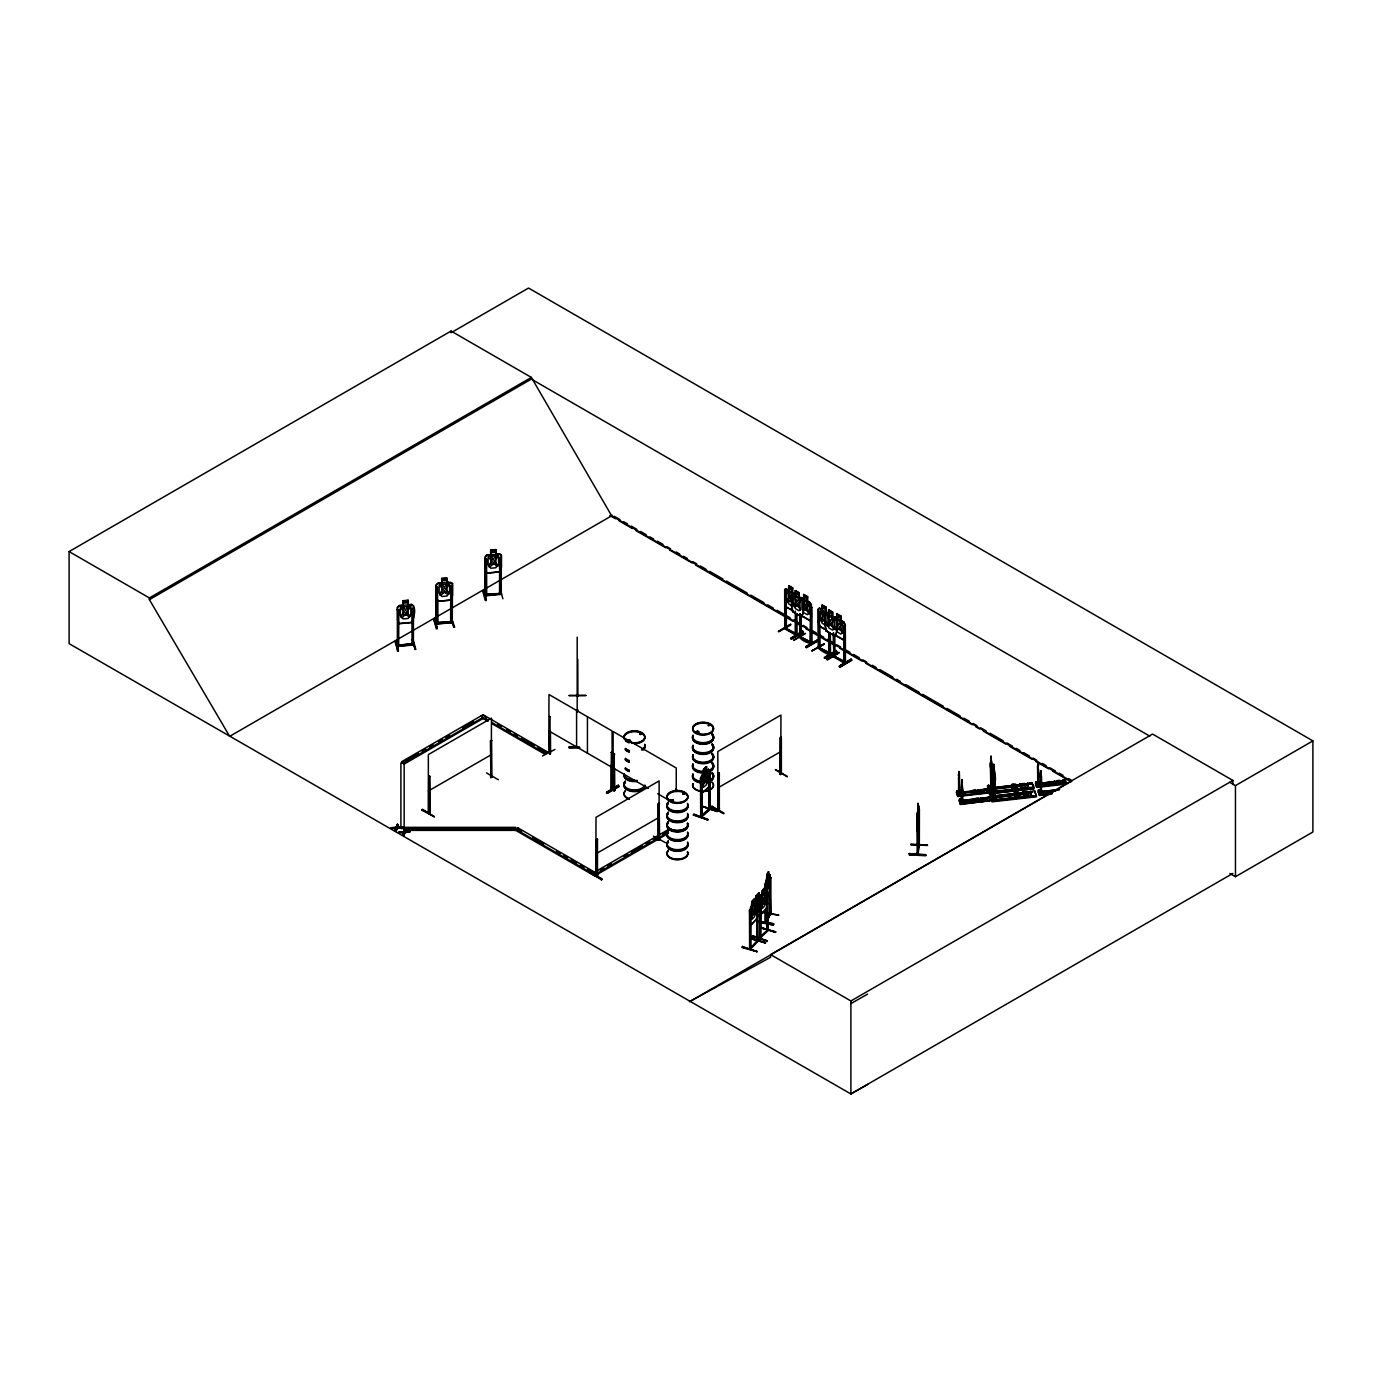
<?xml version="1.0" encoding="UTF-8"?>
<svg xmlns="http://www.w3.org/2000/svg" width="1382" height="1382" viewBox="0 0 1382 1382"><rect width="100%" height="100%" fill="white"/><g stroke="black" fill="none" stroke-linecap="round" stroke-linejoin="round"><path stroke-width="1.5" d="M569.125 695.422L585.864 695.353M958.175 791.42L957.501 792.197M957.951 791.782L957.864 792.128M961.578 800.161L960.697 800.178M960.939 799.608L961.82 779.569M988.856 787.464L990.238 786.116M1036.949 782.54L1038.677 785.131L1037.83 762.501M1041.372 777.651L1041.216 793.216L1039.938 791.109M959.453 794.184L958.987 771.622L958.572 775.63M959.453 774.421L959.678 794.166L958.607 777.997M962.217 802.251L962.77 790.124M962.701 790.659L962.442 802.216L961.734 799.936M990.842 787.239L990.462 768.928A5.58 0.881 83.5 0 1 990.687 762.432L990.859 756.351L991.775 765.576A5.58 0.881 83.5 0 1 992 773.402L991.775 790.314L990.687 785.892M993.727 764.384L994.539 773.644A5.58 0.881 83.5 0 1 994.764 781.469L994.539 798.381L993.347 794.235L994.885 798.33L995.109 781.435A5.58 0.881 83.5 0 0 994.885 773.609L993.623 764.419L993.451 770.482A5.58 0.881 83.5 0 0 993.226 776.995L993.658 795.237M1038.608 769.584L1038.452 785.149L1037.813 783.11M917.786 808.608L918.063 803.512M917.803 808.418L917.959 806.276M988.199 786.617L988.303 786.738M988.925 787.446L989.167 793.199M992 773.402L992.121 790.279L990.669 786.03M990.756 795.22L991.067 794.27M990.859 797.397L990.859 793.406C992.656 797.207 992.604 793.164 993.675 795.013L993.572 776.96A5.58 0.881 83.5 0 1 993.261 772.814M993.382 794.08L993.675 795.134M918.615 818.196L917.164 831.048L918.615 806.19L918.65 846.268L919.548 845.438L918.667 843.97L918.529 846.199M917.268 822.376L917.544 824.38L918.08 803.253L917.821 806.449M957.242 792.214L957.156 791.506M958.452 775.924L958.832 771.536L959.574 773.004M959.695 792.335L960.697 795.566C958.901 792.94 953.338 793.562 958.711 791.281M960.144 799.487L959.851 799.487M959.937 799.642L960.265 803.564L990.134 800.783L960.369 804.082M962.287 803.27L990.099 800.264L960.3 803.909C959.004 801.491 967.521 801.543 960.075 802.562L960.024 798.9L960.87 800.161M961.561 787.965L961.889 779.552L962.546 790.159M988.234 787.291L988.026 787.101M990.808 787.239L990.808 768.893A5.58 0.881 83.5 0 1 991.032 762.38L991.188 756.317M990.79 787.118L991.049 786.824M991.654 795.479L991.43 794.235M993.295 771.743A5.58 0.881 83.5 0 1 993.796 770.448L993.952 764.384M1036.241 783.093L1036.379 782.402M1037.606 768.098L1037.727 783.041L1038.072 762.484L1038.677 765.352M1037.398 767.425L1038.003 762.622M1038.953 791.316L1038.867 790.452L1039.005 791.316M1039.281 791.316L1040.698 790.504L1041.441 793.199L1041.372 781.936M1039.178 790.608L1039.091 793.527L1042.477 793.009L1042.477 794.598L1041.389 789.848L1038.383 790.193L1038.659 793.009L1055.606 791.074M1040.145 776.2L1040.767 770.69L1041.596 777.617M1040.387 775.457L1040.767 790.815M1040.231 774.957L1040.732 770.949M917.786 806.691L917.838 854.819L917.544 812.426M925.698 855.752L909.045 854.802L925.785 855.303L909.131 853.61L925.767 854.629M925.767 855.182L909.131 853.61M768.254 930.345L767.338 931.157L767.407 890.975L766.82 931.002L767.615 893.705L768.202 930.432L759.806 938.568L759.72 899.319C759.012 896.59 770.586 886.346 764.885 892.461C763.97 887.952 766.094 874.979 770.24 874.927M918.754 845.318L917.164 854.819L917.009 815.587L918.633 805.602L918.235 808.004M917.164 815.639L918.063 809.489L917.838 854.715L919.496 845.266M958.59 777.133L958.59 792.041M1040.577 790.418L1040.577 778.93M773.575 923.815L757.612 920.965L773.609 923.746L773.333 925.024L757.647 921.604M773.333 924.99L757.371 922.088M961.768 779.724L962.58 789.45M1041.492 781.642L1041.492 778.602M550.001 752.482L548.844 751.843L550.001 753.795M549.449 751.532L550.157 753.795L548.844 753.173L548.965 694.524L612.071 730.974L612.191 789.623C611.051 789.416 610.74 785.926 612.036 788.31M610.999 787.602L612.641 787.999M610.999 788.932L612.485 789.312L612.485 752.879L611.414 752.257L610.999 788.984L612.036 789.623M614.61 789.174C612.658 787.585 612.589 790.78 614.765 790.521L614.61 768.53M786.22 627.739C783.197 625.925 788.725 631.073 784.803 627.463M795.324 611.138L795.22 634.787L795.98 633.146L796.809 634.96M800.783 636.653L799.591 635.962L800.904 636.722M810.353 642.181C816.106 645.1 803.598 643.027 799.591 637.292M810.353 643.511L810.698 606.715L811.787 607.337L811.787 643.77L800.092 637.05M819.751 647.087L818.645 646.396M830.34 653.133L828.734 652.684L828.751 654.135L828.855 632.645M833.242 633.146L833.899 656.485M845.318 662.997L843.711 661.356L843.832 662.911L843.832 626.322L845.318 626.702L845.438 663.205L833.087 655.379L834.849 657.176L834.728 635.668M834.434 656.087L833.311 655.5M757.146 913.83L756.593 919.134L757.405 913.796M993.451 794.149L993.572 795.186M766.44 922.295L765.956 923.003L770.379 913.796M769.826 913.485L770.379 912.466M770.569 914.729L769.757 913.26M910.79 844.73L927.547 845.162L910.876 844.143M917.544 820.804L917.337 817.401L917.769 818.299M919.393 808.885L919.341 846.112M918.063 853.99L917.268 852.435L917.838 853.489M919.462 844.108L919.427 844.782M709.553 770.085L708.482 787.325L701.503 793.579L700.588 777.98L701.693 775.527M1037.657 783.007L1037.036 782.938M702.194 816.555L702.142 815.19L700.691 815.674M709.709 807.779L709.294 810.197L709.622 772.763L710.227 809.42L710.193 807.969L708.707 808.677M742.462 946.497L757.267 951.68L742.082 947.568L742.514 946.359M752.24 936.806L767.442 940.935L752.654 935.631L752.24 936.841M752.603 936.322L767.321 940.952M693.349 815.155L693.85 813.946L707.93 819.941L693.384 815.017M707.791 819.958L693.729 814.724L707.895 819.198M577.02 695.854L577.14 694.455L577.883 695.181M577.883 696.511L577.78 659.3M627.843 740.113L629.881 740.389L629.155 741.443M640.574 733.324L639.866 734.222M641.093 733.98L640.125 733.669M672.464 800.973C674.502 799.487 669.182 799.349 671.393 801.076M673.034 800.109L672.395 799.608M673.362 800.178L672.395 801.076M673.518 800.558L671.894 801.491L670.391 800.403M695.906 732.27L697.271 731.268M697.927 732.961L696.545 732.443L697.53 731.717M683.693 794.063L683.313 793.043L682.984 794.011M683.71 793.596L682.777 793.786L684.038 794.27M683.935 793.873L684.453 793.683M683.192 793.683L683.693 793.061M698.67 731.821L697.789 732.374M708.292 725.533L709.709 725.464M756.455 910.116L757.371 906.333C758.338 912.345 761.568 906.627 757.941 904.744L759.582 897.885L757.422 904.277L757.163 941.902L757.232 901.738L756.42 901.012L754.814 902.982M421.821 810.353L422.477 809.213L434.38 816.762L421.873 810.215M422.391 809.817L434.38 816.762M590.131 872.733L601.446 879.764M711.885 806.743L723.874 813.67L711.315 807.243L711.955 806.121M723.788 813.031L711.885 806.242M773.54 924.541L757.612 921.483L773.609 924.506M973.343 791.972C977.074 791.178 973.343 790.262 973.636 792.491M978.577 799.867L976.124 800.213L978.266 799.608M1052.376 783.128L1053.343 782.022L1054.691 782.661M1052.341 782.938L1054.276 782.385M1054.76 783.214L1054.518 782.264M823.862 616.078L826.246 613.453L827.559 614.316M838.891 624.612C838.978 621.675 846.164 620.829 840.014 626.564L842.605 633.336L839.237 627.065C837.613 633.198 833.139 628.292 838.408 625.597L835.955 619.084L838.77 624.716M795.22 595.055L792.698 593.448L791.333 594.415L792.525 611.587L801.646 616.838L802.977 613.159L802.977 601.032L799.228 597.214L799.228 592.74L795.22 590.563L795.341 595.279M801.646 616.838L803.115 613.09M835.091 635.996L836.507 632.334M825.123 613.833L824.864 625.787L826.056 630.935L835.177 636.204L836.646 632.438L836.646 620.397L832.62 616.648L834.573 619.257L834.573 627.635L832.62 630.106L829.01 628.015L827.058 623.299L827.058 614.938L829.01 614.558M809.938 620.518L811.372 616.856L811.251 604.971L809.99 602.621L800.904 597.421L803.564 598.942M843.469 639.883L844.782 636.29M844.903 636.204L843.573 640.073L834.383 634.856M444.278 588.283C446.438 581.839 452.743 582.133 445.453 589.216C453.002 595.106 446.524 596.713 444.365 590.269C442.447 596.989 435.52 596.834 443.207 589.388C435.123 581.563 443.95 584.327 444.451 588.127M397.446 619.43L399.122 623.748L411.871 622.574L413.512 617.84M411.871 622.574C413.961 617.495 416.984 607.925 411.784 604.4L408.295 604.832L408.277 600.237L402.853 600.738L402.87 605.316L399.156 605.558L397.446 607.424L397.636 619.395M452.311 595.452L450.532 600.047L437.921 601.343L436.246 597.041M499.472 571.664L501.286 567.173M485.22 568.762L486.896 573.064L499.628 571.906L501.459 567.173L501.459 555.132L499.558 553.733L495.862 554.217L495.862 549.725M396.064 830.617L397.273 827.645L402.317 827.006L397.273 828.405L396.064 831.377L395.114 830.064L396.098 827.732L391.141 827.766L396.254 827.87L397.463 824.19L398.396 825.503L397.446 827.783L402.317 827.766M403.751 835.039L404.961 832.085L409.988 831.428L404.961 832.845L403.751 835.799L402.801 834.486L403.769 832.171L398.828 832.206L403.941 832.292L405.133 828.63L406.083 829.926L405.116 832.206L409.988 832.189M395.114 830.064L397.463 824.19M403.941 832.292L405.133 828.63M397.273 828.405L398.396 824.743M403.769 832.171L402.801 834.486M405.116 832.206L406.083 829.165M760.739 896.935L762.467 895.07C758.994 891.597 768.928 884.014 762.225 890.492L761.016 897.92L760.601 937.704M755.073 902.982L756.3 895.553L758.908 892.772L760.135 905.953L758.822 910.945L756.386 913.537M542.487 755.954L554.908 749.476M618.981 786.323L607.182 793.32L618.946 786.41M778.878 631.159L790.625 624.284M793.804 640.436L805.499 633.543M805.015 633.336L793.907 639.849M824.121 644.237L811.873 650.853M812.391 650.542L824.156 644.185M824.156 643.667L811.804 650.922M839.133 652.321L826.782 659.594L838.598 652.667M398.413 651.112L395.77 640.799L398.413 650.352L397.498 651.181L395.684 641.386M433.758 619.153L436.297 628.793L437.213 628.706L434.587 618.41L433.672 619.257L437.092 628.534M483.458 590.2L486.188 600.427L485.272 600.514L482.646 590.943L483.579 590.131L486.188 600.427M483.424 590.77L486.188 599.667M549.846 753.691L549.362 730.888M785.943 629.363L786.22 607.631M796.93 633.837L785.943 628.413L795.911 634.511M818.783 647.743L818.783 646.413L819.872 648.486L819.751 624.837M834.244 657.348L833.622 656.398M843.676 662.738L844.229 638.95M749.649 947.776L751.082 947.257L749.718 947.914M749.718 949.123L757.284 940.952M756.662 940.192L758.096 939.674L757.319 940.486M750.512 948.38L750.409 947.05L750.15 949.486L758.027 941.194L758.044 939.639M767.338 930.207L760.359 936.426M767.338 929.827L768.15 929.015L766.82 929.447M766.043 888.522L766.82 874.702L768.478 871.679L768.478 876.171M766.82 879.194L766.993 874.737L768.651 871.714M767.148 874.996L768.15 873.182L767.148 876.499M765.956 886.57C765.904 883.858 765.524 889.472 765.956 890.854M770.43 878.382L770.88 877.535L769.878 878.278L770.638 914.746M766.872 892.686L769.238 884.774L768.478 871.679M767.666 895.553L769.567 892.081M767.666 895.709L769.739 892.116M762.674 912.379L778.636 915.299M767.856 917.441L770.379 913.968M769.757 914.59L770.292 874.771M765.403 922.9L765.783 920.758L765.991 921.759M770.465 913.571L770.102 912.621M767.442 920.291L771.001 912.604M491.888 775.682L491.871 777.116L491.456 740.286L490.403 740.907L490.921 777.651L492.027 775.63L490.455 775.924M597.473 874.27L595.884 874.668L596.955 873.925M596.419 839.72L597.473 839.099L596.419 839.72L596.385 876.257L597.629 875.532L596.92 873.459L518.025 827.904L515.728 829.235L404.149 829.235M719.452 808.366C719.78 809.8 716.705 808.159 719.314 809.714L719.314 773.264L717.828 773.644L719.314 773.264M781.469 773.955L780.277 774.594L780.951 737.211L779.88 737.833L779.88 774.265C781.089 775.233 781.003 769.498 780.554 774.507M398.914 646.413C395.373 648.089 397.809 642.215 399.001 645.377L413.529 643.286L413.356 645.066M397.066 646.171L413.598 644.651L413.425 643.338M435.848 622.436L450.636 621.814L436.004 622.816M452.38 620.933L450.549 621.105L452.156 621.399M484.84 594.174C488.347 594.485 485.635 594.692 486.758 594.709L499.628 593.534L485.168 594.087M484.84 595.487L486.671 595.331M761.188 936.685L761.188 938.015M709.709 809.109C680.86 833.968 726.604 793.182 701.227 816.088M700.709 817.108L700.484 777.997M702.073 816.641L702.073 776.632L703.559 773.816L703.455 769.273L706.582 766.665L706.496 771.381L708.62 769.325L701.572 775.596M708.811 808.487L708.811 809.817M709.191 808.867L710.193 807.969L709.45 808.729M710.089 809.489L701.227 817.418L701.659 815M708.569 725.153L708.327 725.671M670.339 800.316L671.186 800.973M672.758 800.852L672.758 799.815M956.517 792.957C955.377 790.487 961.043 789.727 959.626 792.404M956.638 793.303L986.454 789.968M957.484 795.289L957.761 796.464L987.439 793.113L987.145 791.903L957.605 796.015L956.603 791.16M957.64 796.118L987.353 792.732M959.557 801.422L987.111 798.485M958.624 792.663L986.247 789.053L983.224 789.709M986.178 789.571L986.523 790.573M1028.053 784.803L987.715 789.398L1029.953 784.233M988.735 792.266L989.27 793.804L1033.736 788.707L1033.615 787.809L989.149 792.888L987.646 788.051M990.168 796.55L990.289 793.855L992.034 801.854L1036.5 796.775L1034.721 790.659L1030.212 791.661M989.063 797.984L959.574 801.646M990.445 797.328L990.652 797.967M986.005 797.777L989.011 797.103L989.961 800.524M991.464 800.213L1031.818 795.427M991.62 800.351L1031.836 795.756M991.827 801.284L991.792 798.209L996.422 798.07L996.422 800.437L994.798 793.337L990.41 794.218M1032.147 784.181L1032.371 784.907M1032.285 784.32L1031.957 782.609L1027.431 783.594M995.178 791.247L1033.183 787.118M1035.602 783.922L1035.619 782.143L1038.711 782.039L1039.713 786.531L1039.627 784.7L1036.621 785.045M1036.431 786.462L1066.144 782.868L1066.438 784.095L1036.759 787.429L1036.707 785.304M1038.366 791.782L1059.562 789.571L1038.366 791.99M1038.504 792.612L1038.763 789.899L1039.091 790.867M1051.961 792.871L1039.195 794.546L1051.978 793.078M1039.229 790.884L1039.402 795.151L1052.186 793.7M1038.521 786.133L1066.334 783.179L1036.621 786.997L1035.705 783.646L1065.47 780.951L1035.671 784.32M957.139 792.024L956.983 790.867M959.851 800.023L960.559 800.074M766.164 922.934L765.956 908.009M978.508 800.057L976.124 799.971L978.456 799.504M751.013 948.76L750.858 908.665L752.067 901.237L754.658 898.438L754.727 903.223M749.631 949.33L749.476 910.099L752.223 905.763L752.223 901.289L754.727 898.732M750.426 907.646L756.576 901.064M750.426 912.034L750.236 949.399M757.405 941.747L757.44 904.45L757.992 941.09M760.601 901.271L760.394 938.637L760.394 902.204M757.958 904.605L756.731 905.227M768.133 893.86L766.906 894.465M750.357 925.646L756.541 919.047L750.357 925.646L749.562 910.064M760.584 914.677L766.768 908.371L767.563 903.051M766.699 908.285L760.687 914.936L759.72 911.274M775.751 931.865L760.566 927.858L775.734 931.883M759.806 938.343L760.636 937.272M765.611 942.679L750.409 938.603L765.611 942.662M761.378 896.02C759.115 892.772 758.234 902.947 758.908 892.772M754.468 901.893L760.705 895.346M756.386 901.582L758.822 898.991L758.822 907.352L756.386 909.961M756.87 917.285L760.566 913.364M757.042 917.337L760.722 913.398M411.801 604.504L399.173 605.662L397.429 607.32L397.325 646.482L397.515 645.187L413.684 643.667M437.697 623.61L437.524 587.177L436.021 587.315L435.952 624.111L436.211 584.914L437.939 583.152L450.532 582.271L452.329 583.601M436.246 585.018L438.025 583.308L441.635 582.824M490.8 550.191L490.835 554.787L486.93 554.873L485.22 556.739L485.307 595.901L485.013 559.036L486.585 559.226L486.689 595.728M486.948 554.977L485.41 556.791L485.41 568.728M398.655 645.083L398.655 646.413L398.828 609.911L397.239 609.704L398.828 609.911M411.922 643.476L411.853 645.152L413.373 645.118L413.512 605.886L411.715 604.556M436.073 623.714L452.398 622.677L452.208 620.95M452.26 622.643L452.484 583.411L452.519 595.556L450.653 600.185L437.887 601.239M484.996 594.536L486.758 594.329M501.148 593.12L499.524 592.826L501.372 592.653M499.697 557.689L499.524 594.156L501.286 594.329L485.289 595.849M499.679 593.206C502.374 592.032 500.992 596.074 501.2 592.671M918.823 845.197L919.462 845.438M428.765 776.96L429.819 776.356L428.765 776.96L428.645 813.48C431.167 810.353 428.299 810.854 428.403 813.065M490.455 777.254L491.577 776.667M491.819 777.081L490.817 777.582L490.817 741.149L491.871 740.527M701.728 775.648L703.714 773.868L703.611 769.325L706.582 766.665M701.555 779.966L701.555 816.417M710.106 772.935L708.793 773.488M595.867 875.912L597.059 875.307L597.059 838.874M596.281 874.91L596.385 876.257L597.473 875.601L597.473 839.099M701.572 793.372L708.638 787.377L709.415 782.039M657.936 838.857C658.575 843.987 659.007 834.555 659.473 839.841L657.936 840.187L658.057 803.668L659.11 803.046L659.646 839.651M658.108 840.014L659.11 839.496L659.11 780.916L596.005 817.349L595.884 875.998L595.884 874.668M717.448 811.303L702.92 806.587L717.483 811.338M717.897 808.66L719.435 808.695M717.897 809.99L717.828 751.514L780.951 715.064L780.761 773.695L779.88 774.231M429.405 776.114L429.94 812.72L428.765 813.411L429.163 812.547M629.605 741.305L630.365 740.493L628.896 739.767M792.75 593.621L791.454 594.329L791.454 606.473M828.872 614.627C827.334 601.464 831.929 619.862 826.229 612.813L824.864 613.763L826.056 630.935M801.024 597.352L799.781 598.251M819.647 608.218L818.334 609.134L818.68 647.812L830.496 654.463L830.34 633.025M835.264 618.911L837.216 618.531C835.661 605.368 840.291 623.748 834.555 616.717L833.311 617.599M833.311 617.806L834.607 616.89M709.622 809.196L709.622 772.763M975.606 792.162L973.36 791.903M1054.621 783.128L1053.188 783.404M1055.312 790.642L1056.435 790.089M441.843 578.574L441.843 583.066L439.13 584.793L439.13 593.172L441.843 596.506L446.904 596.039L449.616 592.204L449.616 583.843L446.904 582.599L446.887 578.004M490.835 554.787L488.122 556.514L488.122 564.893L490.835 568.227L495.896 567.76L498.608 563.925L498.608 555.564L495.896 554.32M709.45 810.059L708.465 769.273M701.313 817.332L701.227 780.882M549.362 716.429L550.433 717.051M788.725 585.709L792.629 587.937L788.725 585.709L788.725 590.494L786.773 590.874L786.773 599.235L788.725 603.934L792.37 606.024M786.375 629.069L786.22 592.619M498.384 779.724L486.481 772.935M428.23 813.238L429.526 811.148M786.013 606.733L784.803 601.585L785.892 606.802L793.354 610.913M807.468 601.17L807.589 596.609L807.33 601.256L809.299 603.865L809.299 612.226L807.33 614.696L803.685 612.623L802.389 609.479M809.99 602.621L811.372 604.988M811.787 607.337L810.301 606.957M800.852 615.491L810.042 620.725L811.372 617.028M822.255 609.548L822.255 605.074L826.16 607.285L826.021 611.846L828.682 613.211M778.273 631.557L790.694 624.301M778.774 631.747L790.694 625.061M818.68 611.362L819.751 611.984M827.853 614.541L825.9 611.932L826.16 607.285M818.213 621.019L819.422 626.167L826.764 630.347L819.422 626.167M803.27 632.23L802.614 631.09L790.85 638.726L803.27 632.196L790.85 638.726M802.7 631.194L790.884 637.983M791.506 639.071L802.769 631.85M791.454 638.968L803.253 632.144M834.555 616.717L843.607 622.021M612.485 752.879L610.999 752.499M613.539 753.449L614.61 754.071L613.539 753.449L613.504 789.813L614.558 790.4M844.212 661.114L845.421 661.753L845.024 663.446L844.903 624.249L843.659 621.9L844.903 624.336L845.041 636.307M810.18 642.388L811.787 642.405L811.493 644.081L811.372 604.901M810.301 643.407L810.698 606.715M811.908 642.526L800.904 637.102L810.578 642.146M805.896 646.707L817.608 639.78L818.23 640.816L806.483 647.778L805.827 646.638L817.66 639.883M805.827 647.398L817.747 640.522L805.982 647.398M845.318 626.702L843.832 626.322M824.985 658.333L836.784 651.492L825.037 658.454L824.38 657.331L836.214 650.559M824.38 658.074L836.214 651.06L824.484 658.022M839.116 652.857L827.438 659.974M610.879 787.913L612.485 787.93L611.829 789.554M618.272 785.304L619.084 786.513L606.525 792.94L618.307 785.322L606.525 792.18L607.337 792.629M618.359 785.408L606.612 792.802M613.539 788.569L614.558 789.07C614.938 791.8 611.449 789.83 614.765 790.521M844.108 661.512L834.434 656.467L845.248 661.702M839.358 666.003L851.174 659.179L839.375 666.02L840.014 667.143L851.761 660.181L839.997 667.057M839.358 666.763L851.191 659.75L839.513 666.763M658.644 840.308L658.471 803.909L659.525 803.288M653.496 836.145L665.485 842.692M658.057 838.788L659.646 838.321L658.471 839.012M717.828 810.094L718.899 809.472L718.899 773.022M601.377 879.902L602.034 878.762L593.448 874.011M787.343 776.909L775.319 769.549L787.308 776.356M867.62 1084.438L850.897 1093.957L69.1 643.632L69.1 551.573L451.068 331.058L531.362 377.407L611.656 515.814L1071.396 781.227L689.411 1001.76M69.1 551.573L149.394 597.94L531.362 377.407M230.587 735.829L229.671 736.347L149.394 599.65L531.362 379.117L1149.807 736.174M229.671 736.347L612.554 515.296M515.728 828.492L400.901 828.492L400.901 762.933L404.149 762.933L483.044 717.396L483.044 718.536L404.149 764.073L401.851 761.603L483.044 714.736L547.099 751.704L547.099 752.845L544.802 754.175L491.733 723.546M401.851 762.743L418.366 753.207M422.028 751.1L425.708 748.975M429.37 746.867L433.05 744.743M438.543 741.564L442.223 739.439M445.885 737.332L449.565 735.207M462.4 727.796L473.404 721.439M428.351 791.022L491.456 754.589M792.698 593.448L801.681 598.786M799.09 592.809L798.969 597.37M799.09 597.283L801.042 599.909L801.042 608.27L799.09 610.74L795.479 608.65L793.527 603.934L793.527 595.573L795.479 595.193L795.479 590.719M491.733 722.406L544.802 753.035L547.099 751.704M792.525 611.587L801.785 616.769M826.108 612.882L835.212 618.151M835.143 618.1L836.507 620.466L836.646 632.438M835.177 636.204L826.16 630.848M521.705 831.169L518.025 829.045L515.728 830.375L404.149 830.375L404.149 762.933L401.851 761.603M596.005 853.782L659.11 817.349M717.828 787.947L780.951 751.514M668.024 829.753L594.623 872.128L594.623 873.269M600.134 870.09L603.796 867.965M607.475 865.858L611.138 863.733M623.973 856.322L627.653 854.197M631.315 852.089L642.336 845.732M645.999 843.607L649.661 841.483M653.341 839.375L658.834 836.196M662.514 834.072L666.176 831.947M515.728 829.235L594.623 874.789L668.491 832.137M400.901 827.352L515.728 827.352L515.728 830.375L594.623 875.929L668.491 833.277M690.309 1001.242L770.603 957.26L770.603 954.599L1152.571 734.067L1232.865 780.433L1232.865 784.648M770.603 954.599L850.897 1000.965L1232.865 780.433M1229.859 782.385L1235.456 785.615L1312.9 740.89L1312.9 831.999L1235.456 876.706L1229.842 873.476M1232.865 873.424L850.897 1093.957L850.897 1000.965M850.897 1003.608L867.62 994.09M491.577 775.337L491.284 776.77L491.456 718.156L428.351 754.589L428.351 813.169M780.709 773.644L781.072 772.244M629.967 741.339L628.603 741.357M696.96 731.251L697.945 731.372A10.434 6.029 0 0 0 695.682 732.391M698.342 732.287L696.96 732.391M698.031 732.788L699.033 732.115L697.789 731.268M672.395 800.61L670.926 800.42L672.153 800.662M918.823 843.866L918.65 844.938M975.398 792.301L973.878 792.352M718.433 810.284L718.243 773.885M760.636 927.65L775.406 932.211M750.512 938.395L765.283 942.956L750.461 937.842M990.859 756.351L992.121 765.542A5.58 0.881 83.5 0 1 992.622 772.141M703.006 806.397L717.051 811.58M628.655 739.871L627.497 741.339M629.328 741.771L630.52 740.873L629.397 739.923M672.654 801.163L670.84 801.024M485.168 595.417L501.2 594.001M988.406 787.239L988.493 785.304L988.095 789.329M991.43 794.788L991.257 793.354L991.343 798.831L991.43 794.615M428.731 812.167L429.819 811.459M780.277 773.264L781.366 772.555L779.759 773.022M801.733 599.546L803.685 599.166L803.685 594.381L807.589 596.609M822.255 605.074L822.255 609.842L820.303 610.222L820.303 618.6L822.255 623.299L825.9 625.372M785.028 628.378L785.028 627.048M810.578 643.096L810.578 641.766M829.148 652.442L828.924 654.187M397.446 827.023L402.317 827.006M396.098 828.492L392.039 828.284M405.116 831.446L409.988 831.428M403.769 832.931L399.726 832.724M391.141 827.766L396.254 827.11M398.828 832.206L403.941 831.549M760.687 936.288L760.48 937.307M1041.216 773.436L1041.216 776.719M987.905 789.986L987.525 785.788L992.034 785.27L992.155 787.533M992.155 785.632L987.525 785.788M1035.999 784.492L1036.258 781.815L1036.621 786.323M1011.399 784.941C1017.135 798.174 1005.647 780.744 1015.908 784.423L1017.532 789.64L1015.908 784.423M1019.916 783.974L1024.425 783.456L1026.049 788.206L1021.54 788.725L1019.916 783.974L1021.54 788.725M1030.454 783.248L987.37 788.396L1029.849 783.629M956.88 791.938L957.761 796.464M972.531 790.608C976.055 798.623 969.197 788.155 975.537 790.262L976.625 793.734L975.537 790.262M978.214 790.279L981.22 789.623L982.308 792.784M1029.918 784.147L987.594 789.053M1051.547 781.901L1054.552 781.227L1055.623 784.717L1054.552 781.227M1057.23 780.934C1060.754 788.932 1053.879 778.463 1060.236 780.588L1061.324 783.749M1062.24 780.364C1065.781 788.362 1058.906 777.893 1065.246 780.018L1066.368 783.698M986.247 789.364L956.724 793.527M958.832 793.233L984.347 790.435M990.013 789.658L1028.156 785.391M958.97 793.683L984.416 790.815M993.537 789.64C981.946 792.577 996.733 786.462 993.658 792.387M1063.432 781.797L1035.723 784.492M960.697 793.976L957.311 794.495L957.242 790.85M989.028 792.059L993.537 791.54M995.092 791.558L1029.072 787.688M1066.351 783.49L1036.483 786.254M1013.023 789.692L1017.532 789.174M1031.853 783.387C1038.625 788.777 1025.513 790.867 1027.431 783.11M989.028 793.061L1033.615 788.051M989.253 793.786L1033.719 788.707L1033.287 786.894M987.18 798.882L959.626 801.975L959.367 799.228L962.39 798.882L963.461 803.633L963.392 801.802M962.477 799.124L959.367 799.228M1014.163 793.009C1019.899 806.242 1008.411 788.811 1018.672 792.491L1020.296 797.708L1018.672 792.491M1022.68 792.041L1027.189 791.523L1028.813 796.274L1024.304 796.775L1022.68 792.041L1024.304 796.775M1038.383 790.193L1041.389 789.848M1030.488 791.627L990.255 796.222L990.583 797.466L1030.817 792.871M1030.506 791.938L990.272 796.533M975.295 798.675C978.836 806.673 971.961 796.205 978.301 798.33L979.389 801.802L978.301 798.33M980.978 798.347L983.984 797.69L985.072 800.852M990.358 797.12L1024.252 793.251M1028.45 792.698L1032.682 792.214L1026.55 793.251M990.376 797.138L1024.321 793.51M992.777 797.725L1030.886 793.372L992.812 797.829M1038.487 792.508L1055.52 790.677M996.422 798.07L991.792 798.209M1039.385 793.113L1042.477 793.009M1052.186 793.493L1039.471 795.151M1015.787 797.742L1020.296 797.241M1036.345 795.41L1031.836 796.395L1030.212 791.178M990.117 800.575L960.525 804.514L960.162 803.478M1050.147 794.339L1039.523 795.496L1039.264 794.322M991.602 800.04L991.792 801.18L1036.396 796.187L1035.964 795.255M490.627 554.545L490.627 550.053L496.034 549.57L496.069 554.147M496.069 549.673L490.627 550.053M487.034 555.132L499.507 553.992L501.32 555.322M486.585 559.226L485.013 559.036M499.8 558.017L501.2 557.551M499.628 571.906L486.896 573.064M441.825 582.945L441.635 578.332C452.847 575.914 441.584 582.444 452.519 583.515M437.61 587.505L436.021 587.315M450.808 586.296L452.311 586.175L450.722 585.968L450.998 622.781M403.06 600.963L408.122 600.514M500.336 589.268L502.875 598.786M412.026 608.702L413.512 608.564L411.922 608.374L412.078 645.169M451.24 616.942L453.745 627.203L454.661 627.117L451.24 617.46M452.035 617.564L451.119 616.89L453.883 627.065M399.225 623.472L411.715 622.332M452.311 622.608L436.297 624.128M415.066 649.402L412.441 639.348M412.337 640.056L412.475 639.918M397.325 646.482L413.512 644.997M398.189 651.026L394.958 641.542L395.805 640.799M628.896 740.061L627.808 740.562L628.655 740.977M628.655 740.337L629.777 740.597M796.326 635.34L784.734 628.741L784.682 589.648L786.047 588.68L788.846 590.408L788.846 585.933M800.368 635.806C801.474 641.974 800.731 632.075 799.712 637.413L799.712 613.781M800.299 637.171L800.126 613.556M818.334 646.828C815.864 648.607 832.638 657.642 829.684 653.358M844.817 663.377L833.242 656.726M614.334 789.485L613.003 788.742L614.627 789.139M614.126 790.746L614.213 754.313M1056.435 790.331L1038.573 792.612M569.125 695.682L585.864 695.612M577.486 746.746L569.125 746.643L569.125 747.938L579.594 747.869M579.576 747.247L569.125 747.368L579.594 747.403M499.852 594.502L499.697 566.274M910.807 844.523L927.46 845.49M754.572 903.172L755.85 903.258L754.572 916.612L752.154 919.22L750.858 917.043M640.453 734.274L639.693 734.274M640.35 734.637L641.455 733.997M765.162 883.789L765.352 887.849M770.292 886.795L769.619 892.15M762.726 912.172L778.688 915.091M829.373 653.772L829.269 632.403M672.706 799.746L671.186 800.506M1052.894 783.335L1054.794 782.592M760.549 896.78L759.806 911.429M749.631 922.191L750.512 925.698M760.618 927.097L775.337 932.401M757.163 940.952L751.031 947.586M756.127 895.501L756.213 900.045L754.607 901.841M829.891 654.774L829.926 633.25M833.726 656.485L833.657 632.904M701.503 793.579L700.588 789.934M717.051 811.061L702.92 806.587M613.625 788.569L613.953 790.746M698.031 731.32L698.687 732.926L696.234 732.546M807.33 596.765L803.685 594.692L803.823 599.097M822.117 605.143L826.021 607.372M837.095 613.815L841.12 615.975L840.999 620.535L843.659 621.9M795.099 593.984L792.491 592.498L792.629 587.937M807.589 601.101L810.128 602.535M794.978 594.053L785.978 588.922L784.803 589.561L784.803 601.706M822.376 609.773L819.457 608.115L818.213 608.996L818.334 648.158M819.509 608.287L828.509 613.418M825.9 613.418L820.977 610.412L823.43 616.925C818.006 619.516 822.86 624.647 824.259 618.393L825.641 621.969M785.822 592.861L784.734 592.239L785.149 628.447L796.809 635.098L796.809 613.66M825.9 621.796L822.255 619.706L822.255 611.345L824.19 616.355M801.076 615.318L810.077 620.449M785.892 606.802L793.233 610.999M834.607 634.683L843.607 639.797M836.784 651.492L836.145 650.456M851.778 660.268L851.105 659.128M589.959 872.733L602.034 879.522M1312.9 740.89L528.529 288.043L451.068 332.751L451.068 331.058M828.751 609.928L832.759 612.088L832.62 616.648M795.341 590.788L798.969 592.878M828.872 610.153L832.5 612.243L832.5 616.717M614.42 516.367L620.034 519.615M623.766 521.757L627.497 523.916M631.246 526.076L636.843 529.323M640.592 531.483L646.189 534.713M649.92 536.872L653.669 539.032M657.4 541.191L663.014 544.422M666.746 546.581L670.477 548.74M676.092 551.971L679.823 554.13M683.572 556.29L687.303 558.449M692.918 561.679L696.649 563.839M700.38 565.998L705.995 569.246M709.726 571.405L722.821 578.954M726.552 581.114L747.109 592.982M750.841 595.141L763.935 602.69M767.666 604.85L773.264 608.08M777.012 610.239L790.089 617.789M793.821 619.948L799.435 623.196M803.167 625.338L806.915 627.497M812.512 630.745L816.261 632.904M819.992 635.064L823.724 637.206M827.472 639.365L833.07 642.613M836.818 644.772L840.55 646.931M846.164 650.162L849.895 652.321M853.627 654.481L859.241 657.711M862.973 659.87L866.721 662.03M872.318 665.26L876.05 667.42M879.798 669.579L892.876 677.128M896.607 679.288L900.356 681.447M905.953 684.695L919.047 692.244M922.779 694.403L943.336 706.271M947.067 708.43L960.162 715.98M963.893 718.139L969.508 721.369M973.239 723.529L976.97 725.688M980.719 727.848L986.316 731.078M990.065 733.237L1003.142 740.787M1006.873 742.946L1012.488 746.194M1016.219 748.353L1019.951 750.512M1023.699 752.654L1029.296 755.902M1033.045 758.062L1036.776 760.221M1042.391 763.451L1046.122 765.611M1049.854 767.77L1055.468 771.001M1059.199 773.16L1062.948 775.319M1068.545 778.55L1072.294 780.709M609.808 515.503L615.405 518.734M619.136 520.893L632.213 528.442M635.945 530.602L665.83 547.842M669.562 550.001L691.985 562.94M695.716 565.1L792.836 621.174M796.568 623.317L802.165 626.564M805.896 628.724L817.108 635.184M820.839 637.344L835.782 645.964M839.513 648.123L843.262 650.283M846.993 652.442L861.936 661.062M865.668 663.222L972.116 724.686M975.847 726.846L979.596 728.988M983.328 731.147L1005.733 744.086M1009.465 746.245L1031.888 759.184M1035.619 761.344L1048.696 768.893M1052.428 771.052L1071.102 781.832M548.965 730.974L612.071 767.407M613.124 767.995L648.4 788.362M657.677 793.717L668.819 800.143M486.706 717.984L483.044 714.736M497.693 724.323L501.355 726.431M506.831 729.61L510.494 731.717M514.156 733.825L517.818 735.95M521.48 738.057L534.281 745.451M537.943 747.558L547.099 752.845M480.746 716.066L488.071 720.281M482.577 718.26L488.071 721.421M532.709 837.527L543.713 843.884M556.566 851.295L560.228 853.402M563.908 855.527L567.57 857.652M571.232 859.759L576.743 862.938M580.405 865.063L584.085 867.188M587.747 869.295L593.258 872.474M397.463 824.95L398.396 825.503M770.931 913.882L770.88 877.535M830.34 653.081L819.474 647.778L828.924 652.857M833.242 656.865L833.139 655.465M450.636 622.764L450.722 596.696M708.413 769.463L709.312 770.171M760.532 895.294L761.447 896.21M766.578 890.267L767.563 891.027M766.544 890.457L767.476 891.183M756.42 901.012L757.319 901.928M548.948 751.825L549.017 753.225M577.866 694.507L577.123 695.181M769.567 874.305L769.826 914.815M794.322 595.176L792.37 592.567L792.491 588.006M696.666 732.581L696.442 732.287M1037.122 783.058L1035.999 781.832M702.073 785.011L703.559 787.256L706.34 784.769L707.826 779.863L707.826 771.484L706.34 771.329L706.427 766.613M988.942 787.066L988.095 785.339M761.016 906.281L762.311 908.475L764.73 905.866L766.025 900.874L764.816 887.693M801.56 598.855L802.856 601.101L802.856 613.055M757.422 904.277L756.04 901.669L755.246 902.947M835.264 627.273L837.216 631.971L840.861 634.062L842.83 631.591L842.83 623.213L840.861 620.604L840.861 616.13M791.506 598.51L792.767 601.654M436.401 596.903L438.059 601.187M792.802 604.418L790.729 599.028C789.191 605.143 784.579 600.254 789.899 597.56L787.446 591.047L790.659 596.989L792.715 594.087L794.028 594.968M1051.547 781.573L1052.618 784.734M1038.711 782.039L1038.625 783.369M1039.627 784.7L1036.327 785.46L1036.258 781.815M1036.258 784.475L1036.586 785.442M1039.022 792.525L1039.35 793.493M1039.471 794.944L1038.469 790.435M1031.957 782.609L1033.581 787.343M994.919 795.6L996.301 799.591L996.301 797.708M988.493 789.277L988.976 790.729L988.493 785.304M991.257 797.345L991.74 798.796M986.247 789.053L987.318 792.525M983.224 789.381L984.312 792.542M986.005 797.449L987.076 800.61M978.214 789.968L979.302 793.13M980.978 798.019L982.066 801.18M960.075 799.902L959.747 798.934L959.747 801.595M960.024 801.56L960.352 802.527M959.453 800.748L960.455 803.978M991.032 794.356L991.067 795.341M434.553 618.41L437.213 627.946M413.166 639.883L415.861 649.505M412.337 639.296L415.187 649.471M398.828 645.014L398.828 646.344M759.893 911.325L760.739 914.729M791.592 606.404L792.75 611.414M1035.118 792.888L1034.721 791.143L1036.345 795.877L991.706 800.938M1040.957 771.191L1041.216 773.022M1065.557 781.556L1065.246 780.018M989.097 798.036L989.011 797.103M1040.387 777.029L1040.456 777.962M917.354 831.048L917.182 827.542L917.164 831.048M1235.456 785.615L1235.456 876.706M1057.316 789.606L1054.311 789.951M1042.391 792.767L1042.391 794.028M992.034 785.27L992.034 787.636M962.39 798.882L962.39 800.472M960.611 793.734L960.611 794.995M834.313 635.91L834.434 657.417M819.353 612.226L819.474 648.728M801.197 616.303L801.318 637.81M800.783 614.403L800.783 637.983M796.395 613.902L796.533 635.409L796.222 633.975M781.366 737.452L781.366 774.024M766.405 885.741L766.405 894.309M766.405 909.321C768.858 923.297 763.261 930.604 765.403 910.047M676.247 791.575L676.247 767.995L613.124 731.544L613.142 790.279M611.656 787.377L611.587 788.742L611.414 764.643M594.623 874.789L594.623 875.929M587.436 716.74L587.436 753.19M577.192 637.171L577.192 712.283M576.588 710.486L576.588 746.919M550.433 731.51L550.572 753.553M550.036 717.275L550.036 753.726M544.802 753.035L544.802 754.175M518.025 827.904L518.025 829.045M501.286 555.218L501.286 594.329M437.524 600.047L437.472 624.059M436.401 584.966L436.418 597.007M429.819 776.356L429.819 812.927M411.767 643.494L411.853 645.152M408.087 600.41L408.122 604.988L410.834 606.232L410.834 614.61L408.122 618.445L403.06 618.911L400.348 615.56L400.348 607.199L403.06 605.454L403.026 600.859M149.394 597.94L149.394 599.65M687.649 814.516A10.59 6.115 0 0 1 676.057 822.152A10.59 6.115 0 0 1 668.266 813.031M687.493 815.121A10.417 6.012 0 0 1 676.074 822.635A10.417 6.012 0 0 1 668.404 813.67M668.439 821.53A10.382 5.994 0 0 0 676.074 830.461A10.4 5.994 0 0 0 687.476 822.981A10.382 5.994 0 0 1 676.074 830.461A10.4 5.994 0 0 1 668.422 821.547M687.528 823.534A10.451 6.046 0 0 1 676.074 831.083A10.451 6.046 0 0 1 668.37 822.083M687.649 804.462A10.59 6.115 0 0 1 676.057 812.098A10.59 6.115 0 0 1 668.266 802.977M687.493 813.428A10.417 6.012 0 0 1 676.074 820.96A10.417 6.012 0 0 1 668.404 811.977M687.51 805.067A10.434 6.029 0 0 1 676.074 812.599A10.434 6.029 0 0 1 668.387 803.598M687.649 813.998A10.59 6.115 0 0 1 676.057 821.634A10.59 6.115 0 0 1 668.266 812.512M687.649 803.944A10.59 6.115 0 0 1 676.057 811.58A10.59 6.115 0 0 1 668.266 802.458M687.493 803.374A10.417 6.012 0 0 1 676.074 810.889A10.417 6.012 0 0 1 668.404 801.923M687.649 843.175A10.59 6.115 0 0 1 676.057 850.811A10.59 6.115 0 0 1 668.266 841.69M687.493 843.78A10.417 6.012 0 0 1 676.074 851.295A10.417 6.012 0 0 1 668.404 842.329M687.459 851.64A10.382 5.994 0 0 1 676.074 859.12A10.382 5.994 0 0 1 668.439 850.189M687.493 824.467A10.417 6.012 0 0 1 676.074 831.981A10.417 6.012 0 0 1 668.404 823.016M687.528 851.848A10.451 6.046 0 0 1 676.074 859.397A10.451 6.046 0 0 1 668.37 850.379M687.51 852.21A10.434 6.029 0 0 1 676.074 859.759A10.434 6.029 0 0 1 668.387 850.759M687.528 823.948A10.451 6.046 0 0 1 676.074 831.498A10.451 6.046 0 0 1 668.37 822.48M687.649 833.104A10.59 6.115 0 0 1 676.057 840.757A10.59 6.115 0 0 1 668.266 831.636M687.51 842.087A10.434 6.029 0 0 1 676.074 849.619A10.434 6.029 0 0 1 668.387 840.636M687.493 833.726A10.417 6.012 0 0 1 676.074 841.241A10.417 6.012 0 0 1 668.404 832.275M687.649 842.657A10.59 6.115 0 0 1 676.057 850.293A10.59 6.115 0 0 1 668.266 841.172M687.649 832.603A10.59 6.115 0 0 1 676.057 840.239A10.59 6.115 0 0 1 668.266 831.118M687.493 832.033A10.417 6.012 0 0 1 676.074 839.548A10.417 6.012 0 0 1 668.404 830.582M624.388 738.385A10.4 5.994 0 0 1 636.238 730.923A10.4 5.994 0 0 1 642.958 740.268A10.4 5.994 0 0 1 625.441 739.836M624.422 739.232A10.382 5.994 0 0 1 632.628 731.786A10.382 5.994 0 0 1 644.772 737.159A10.382 5.994 0 0 1 634.442 743.671M629.242 742.86A10.382 5.994 0 0 1 625.459 740.683M624.336 738.748A10.451 6.046 0 0 1 633.526 731.164A10.451 6.046 0 0 1 644.858 737.712A10.451 6.046 0 0 1 631.729 743.015M629.207 742.41A10.451 6.046 0 0 1 625.372 740.199M629.225 762.208A10.434 6.029 0 0 1 625.39 760.014M629.225 770.05A10.417 6.012 0 0 1 625.407 767.856M644.858 745.261A10.417 6.012 0 0 1 641.801 749.51M629.225 750.461A10.417 6.012 0 0 1 625.407 748.267M629.138 761.188A10.59 6.115 0 0 1 625.269 758.943M629.138 761.707A10.59 6.115 0 0 1 625.269 759.461M629.225 760.515A10.417 6.012 0 0 1 625.407 758.321M644.858 746.936A10.417 6.012 0 0 1 643.459 749.942M629.225 752.154A10.417 6.012 0 0 1 625.407 749.942M644.668 744.777A10.59 6.115 0 0 1 643.597 749.407M629.138 751.653A10.59 6.115 0 0 1 625.269 749.407M644.668 744.259A10.59 6.115 0 0 1 641.922 750.167M629.138 751.134A10.59 6.115 0 0 1 625.269 748.889M645.014 785.062A10.59 6.115 0 0 1 631.695 790.97A10.59 6.115 0 0 1 625.269 782.005M644.858 785.65A10.417 6.012 0 0 1 634.442 791.661A10.417 6.012 0 0 1 624.025 785.65M624.37 784.095A10.417 6.012 0 0 1 625.407 782.644M629.225 798.71A10.417 6.012 0 0 1 625.407 790.504M629.225 799.314A10.434 6.029 0 0 1 625.39 791.074M644.513 785.529A10.434 6.029 0 0 1 630.434 789.537A10.434 6.029 0 0 1 625.39 780.951M644.668 786.133A10.59 6.115 0 0 1 630.382 790.193A10.59 6.115 0 0 1 625.269 781.504M637.137 781.417A10.434 6.029 0 0 1 624.353 774.041M637.171 780.916A10.59 6.115 0 0 1 623.852 775.008M637.171 780.398A10.59 6.115 0 0 1 623.852 774.49M634.442 779.932A10.434 6.029 0 0 1 623.99 773.92M629.225 771.553A10.417 6.012 0 0 1 625.407 769.342M629.207 771.052A10.451 6.046 0 0 1 625.372 768.841M712.076 753.225A10.4 5.994 0 0 1 704.423 762.173A10.4 5.994 0 0 1 693.021 754.676M712.231 734.17A10.59 6.115 0 0 1 704.44 743.291A10.59 6.115 0 0 1 692.848 735.656M695.578 732.909A10.59 6.115 0 0 1 697.772 731.942M712.11 733.635A10.434 6.029 0 0 1 704.423 742.618A10.434 6.029 0 0 1 692.987 735.086M712.093 735.328A10.417 6.012 0 0 1 704.423 744.293A10.417 6.012 0 0 1 693.004 736.779M712.11 745.382A10.434 6.029 0 0 1 704.423 754.365A10.434 6.029 0 0 1 692.987 746.833M712.231 744.743A10.59 6.115 0 0 1 704.44 753.864A10.59 6.115 0 0 1 692.848 746.228M712.231 744.224A10.59 6.115 0 0 1 704.44 753.345A10.59 6.115 0 0 1 692.848 745.71M712.093 743.689A10.417 6.012 0 0 1 704.423 752.672A10.417 6.012 0 0 1 693.004 745.14M712.231 734.688A10.59 6.115 0 0 1 704.44 743.81A10.59 6.115 0 0 1 692.848 736.174M692.987 755.228A10.434 6.029 0 0 0 704.423 762.76A10.434 6.029 0 0 0 712.11 753.76A10.434 6.029 0 0 1 704.423 762.899A10.434 6.029 0 0 1 692.987 755.349M712.058 754.745A10.382 5.994 0 0 1 704.423 763.676A10.382 5.994 0 0 1 693.038 756.179M712.127 782.126A10.451 6.046 0 0 1 705.77 790.97M700.363 790.97A10.451 6.046 0 0 1 692.969 783.577M712.127 754.209A10.451 6.046 0 0 1 704.423 763.227A10.451 6.046 0 0 1 692.969 755.678M712.093 763.987A10.417 6.012 0 0 1 708.275 772.21M703.058 773.004A10.417 6.012 0 0 1 693.004 765.438M712.11 762.294A10.434 6.029 0 0 1 705.77 771.121M703.058 771.329A10.434 6.029 0 0 1 692.987 763.745M712.11 774.041A10.434 6.029 0 0 1 710.452 781.314M700.363 782.868A10.434 6.029 0 0 1 692.987 775.492M712.231 773.402A10.59 6.115 0 0 1 710.555 780.778M700.328 782.367A10.59 6.115 0 0 1 692.848 774.887M712.231 772.884A10.59 6.115 0 0 1 710.555 780.26M700.328 781.849A10.59 6.115 0 0 1 692.848 774.369M712.11 772.348A10.434 6.029 0 0 1 710.452 779.621M700.363 781.193A10.434 6.029 0 0 1 692.987 773.799M712.231 763.348A10.59 6.115 0 0 1 708.361 771.709M703.058 772.521A10.59 6.115 0 0 1 692.848 764.833M712.231 762.829A10.59 6.115 0 0 1 705.805 771.795M703.058 772.002A10.59 6.115 0 0 1 692.848 764.315M712.11 782.419A10.434 6.029 0 0 1 703.058 791.471M700.363 791.264A10.434 6.029 0 0 1 692.987 783.888M917.596 813.601L917.579 824.156L918.045 817.073C918.754 831.809 918.477 792.007 918.063 815.034L917.786 812.668L917.596 813.601M766.492 881.889L767.546 885.119L766.457 892.444L767.874 885.465L768.772 888.16L769.308 887.209L768.237 883.841L769.256 876.827L767.908 883.426L767.027 880.939L766.492 881.889M751.411 908.354L753.052 911.74L751.324 918.909L753.57 912.137C754.52 918.149 757.699 912.431 754.123 910.565L755.729 903.69L753.605 910.099L752.292 907.559L751.411 908.354M761.568 897.609L763.21 900.995L761.499 908.147L763.728 901.392C764.678 907.404 767.874 901.669 764.281 899.803L765.904 892.927L763.78 899.337L762.467 896.797L761.568 897.609M702.661 776.356L704.544 779.828L702.574 786.894L705.148 780.243C706.219 786.323 709.899 780.726 705.77 778.688L707.67 772.037L705.2 778.204L703.628 775.544L702.661 776.356M742.462 946.998L757.198 951.628L742.445 947.085M800.506 610.084L797.12 603.951C795.514 610.067 791.074 605.143 796.291 602.483L793.873 595.953L797.068 601.913C798.485 595.988 803.115 601.032 797.898 603.433L800.506 610.084M834.037 629.449L830.651 623.299C828.924 629.259 824.674 624.612 829.822 621.831L827.403 615.318L830.599 621.261C832.016 615.336 836.646 620.397 831.428 622.798L834.037 629.449M809.109 613.833L805.706 607.7C804.065 613.815 799.798 608.944 804.877 606.249L802.424 599.736L805.637 605.679C807.071 599.736 811.718 604.78 806.483 607.199L809.109 613.833M410.299 616.424L408.554 616.717L405.565 612.675C403.648 619.291 396.772 619.378 404.408 611.794C397.239 606.197 403.406 604.521 405.479 610.671C407.396 604.297 414.116 604.47 406.654 611.621L410.299 616.424M498.073 565.756L496.328 566.05L493.339 561.99C491.422 568.71 484.512 568.555 492.182 561.109C485.013 555.529 491.163 553.854 493.253 560.004C495.153 553.629 501.891 553.802 494.428 560.937L498.073 565.756M768.409 877.915L766.872 880.731L766.872 889.092L768.409 886.277L768.409 877.915M959.35 800.817L989.011 797.431L959.35 800.817M1065.246 780.329L1035.515 783.87L1065.177 780.485M754.14 899.889L752.585 903.068L754.14 899.889M764.298 889.144L762.743 892.323L764.298 889.144M754.572 904.657L752.154 907.266L752.154 915.644L754.572 913.036L754.572 904.657M764.73 893.912L762.311 896.521L762.311 904.882L764.73 902.273L764.73 893.912M758.39 894.223L756.818 897.384L758.39 894.223M705.839 768.029L704.06 771.121L705.839 768.029M706.34 772.814L703.559 775.302L703.559 783.68L706.34 781.193L706.34 772.814M675.573 789.277L676.662 789.899L675.573 789.277M494.981 550.658L491.733 550.952L491.733 552.455L494.981 552.161L494.981 550.658M495.896 555.806L490.835 556.272L490.835 564.633L495.896 564.184L495.896 555.806M446.006 578.937L442.758 579.231L442.758 580.734L446.006 580.44L446.006 578.937M446.904 584.085L441.843 584.551L441.843 592.913L446.904 592.463L446.904 584.085M407.224 601.343L403.959 601.636L403.959 603.122L407.224 602.828L407.224 601.343M408.122 606.491L403.06 606.94L403.06 615.318L408.122 614.852L408.122 606.491M577.78 709.968L577.192 710.832L577.78 709.968M791.713 588.456L789.364 587.125L789.364 588.611L791.713 589.959L791.713 588.456M806.691 597.145L804.341 595.797L804.341 597.3L806.691 598.631L806.691 597.145M825.244 607.821L822.895 606.491L822.895 607.976L825.244 609.307L825.244 607.821M840.221 616.493L837.872 615.163L837.872 616.666L840.221 617.996L840.221 616.493M792.37 594.07L788.725 591.98L788.725 600.358L792.37 602.431L792.37 594.07M807.33 602.742L803.685 600.669L803.685 609.03L807.33 611.12L807.33 602.742M840.861 622.107L837.216 620.017L837.216 628.395L840.861 630.468L840.861 622.107M798.451 593.189L796.118 591.841L796.118 593.327L798.451 594.675L798.451 593.189M831.981 612.537L829.649 611.19L829.649 612.692L831.981 614.04L831.981 612.537M799.09 598.786L795.479 596.696L795.479 605.057L799.09 607.147L799.09 598.786M832.62 618.151L829.01 616.044L829.01 624.422L832.62 626.512L832.62 618.151M672.239 801.715A10.4 5.994 0 0 0 687.821 796.516A10.4 5.994 0 0 0 672.239 791.316A10.4 5.994 0 0 0 672.239 801.715M672.239 802.579A10.4 5.994 0 0 0 687.821 797.379A10.4 5.994 0 0 0 672.239 792.18A10.4 5.994 0 0 0 672.239 802.579M672.205 802.078A10.451 6.046 0 0 0 687.89 796.844A10.451 6.046 0 0 0 672.205 791.61A10.451 6.046 0 0 0 672.205 802.078M625.39 768.427A10.434 6.029 0 0 0 629.225 770.638A10.434 6.029 0 0 1 625.39 768.478M697.841 733.479A10.434 6.029 0 0 0 713.509 728.262A10.434 6.029 0 0 0 697.841 723.028A10.434 6.029 0 0 0 697.841 733.479M697.875 734.291A10.4 5.994 0 0 0 713.457 729.091A10.4 5.994 0 0 0 697.875 723.892A10.4 5.994 0 0 0 697.875 734.291M697.841 733.807A10.451 6.046 0 0 0 713.527 728.573A10.451 6.046 0 0 0 697.841 723.356A10.451 6.046 0 0 0 697.841 733.807M1013.421 787.947A1.866 1.071 0 0 0 1016.323 787.135A1.866 1.071 0 0 0 1013.645 786.099A1.866 1.071 0 0 0 1013.421 787.947M1013.421 787.567A1.866 1.071 0 0 0 1016.323 786.755A1.866 1.071 0 0 0 1013.645 785.719A1.866 1.071 0 0 0 1013.421 787.567M1016.185 796.015A1.866 1.071 0 0 0 1019.087 795.186A1.866 1.071 0 0 0 1016.409 794.166A1.866 1.071 0 0 0 1016.185 796.015M1016.185 795.635A1.866 1.071 0 0 0 1019.087 794.805A1.866 1.071 0 0 0 1016.409 793.786A1.866 1.071 0 0 0 1016.185 795.635"/></g></svg>
